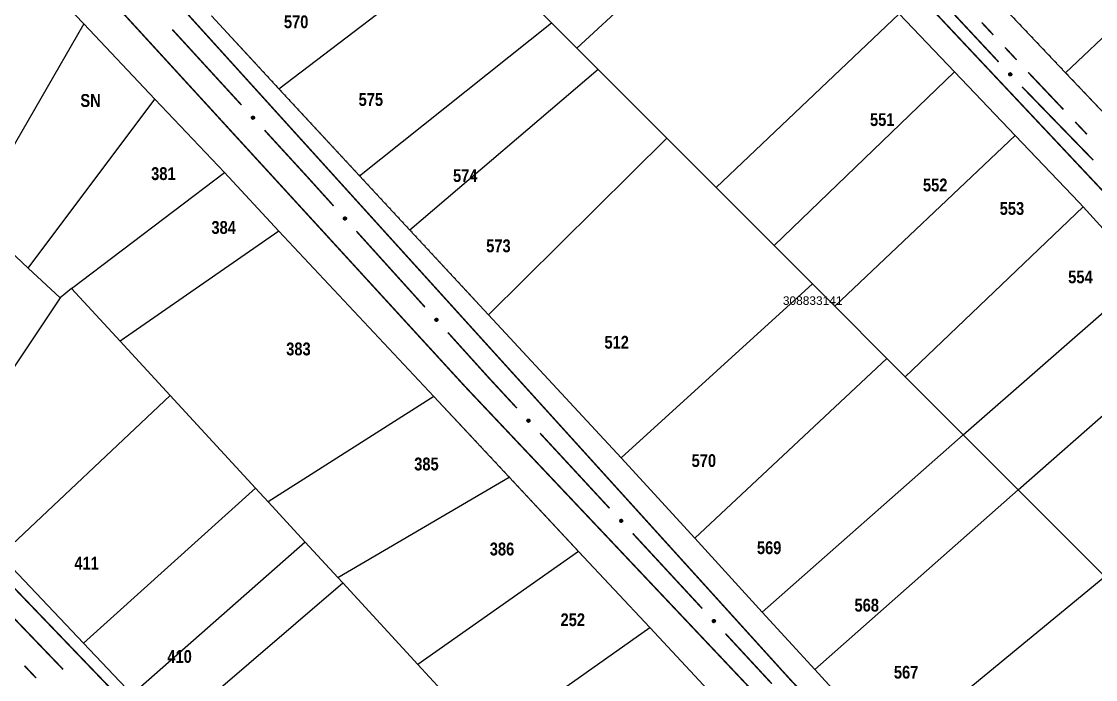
# Model space of a CAD drawing. Extents: x 201549 to 203722, y 4857623 to 4859778.
# Drawn here: x 202476.3 to 202602.3, y 4858982.7 to 4859059.8 of the extents above; entities that cross this region are included whole.
import ezdxf
from ezdxf.enums import TextEntityAlignment as Align

# ---------------------------------------------------------------- set-up
doc = ezdxf.new("R2010")
doc.units = 0
doc.header["$LTSCALE"] = 1.5
doc.header["$MEASUREMENT"] = 0
for name, color, linetype in [('CD-MALHA-LOTES', 40, 'CONTINUOUS'), ('CD_TXT_QUADRA', 1, 'CONTINUOUS'), ('RU-QUADRAS', 6, 'CONTINUOUS'), ('SV-EIXO-RUA-N-PAV', 6, 'CONTINUOUS'), ('SV-RUA-NAO-PAV-S-GUIA-C-GUIA', 7, 'CONTINUOUS'), ('Th_NmrPort', 1, 'CONTINUOUS')]:
    doc.layers.add(name, color=color, linetype=linetype)
doc.styles.add('MONOTXT', font='ARIAL.TTF', dxfattribs={"height": 0.2})
doc.styles.get("Standard").update_dxf_attribs({"font": 'swisscbo.ttf'})

msp = doc.modelspace()

# ---------------------------------------------------------------- linework, layer by layer
at = {"layer": 'CD-MALHA-LOTES', "linetype": 'Continuous'}
for p, q in [((202462.67, 4859081.64), (202483.6, 4859059.55)), ((202541.42, 4859056.71), (202563.53, 4859077.15)), ((202598.74, 4859053.83), (202617.17, 4859071.29)), ((202506.49, 4859051.96), (202529.01, 4859069.11)), ((202538.46, 4859059.67), (202529.01, 4859069.11)), ((202590.17, 4859062.86), (202598.74, 4859053.83)), ((202498.58, 4859060.49), (202506.49, 4859051.96)), ((202557.75, 4859040.38), (202579.22, 4859060.73)), ((202585.7, 4859053.95), (202579.22, 4859060.73)), ((202483.6, 4859059.55), (202472.3, 4859040.05)), ((202491.95, 4859050.74), (202483.6, 4859059.55)), ((202515.95, 4859041.76), (202538.46, 4859059.67)), ((202538.46, 4859059.67), (202541.42, 4859056.71)), ((202541.42, 4859056.71), (202543.94, 4859054.19)), ((202543.94, 4859054.19), (202521.85, 4859035.39)), ((202543.94, 4859054.19), (202551.97, 4859046.16)), ((202564.57, 4859033.57), (202585.7, 4859053.95)), ((202592.83, 4859046.49), (202585.7, 4859053.95)), ((202598.74, 4859053.83), (202606.52, 4859045.63)), ((202506.49, 4859051.96), (202515.95, 4859041.76)), ((202477.1, 4859030.95), (202491.95, 4859050.74)), ((202500.11, 4859042.12), (202491.95, 4859050.74)), ((202551.97, 4859046.16), (202531.07, 4859025.46)), ((202557.75, 4859040.38), (202551.97, 4859046.16)), ((202592.83, 4859046.49), (202571.69, 4859026.46)), ((202600.33, 4859038.63), (202592.83, 4859046.49)), ((202482.18, 4859028.56), (202500.11, 4859042.12)), ((202506.5, 4859035.27), (202500.11, 4859042.12)), ((202521.85, 4859035.39), (202515.95, 4859041.76)), ((202564.57, 4859033.57), (202557.75, 4859040.38)), ((202600.79, 4859038.12), (202600.33, 4859038.63)), ((202579.95, 4859018.2), (202600.79, 4859038.12)), ((202608.09, 4859030.08), (202600.79, 4859038.12)), ((202470.56, 4859037.05), (202477.1, 4859030.95)), ((202506.5, 4859035.27), (202487.87, 4859022.38)), ((202524.65, 4859015.89), (202506.5, 4859035.27)), ((202521.85, 4859035.39), (202531.07, 4859025.46)), ((202569.05, 4859029.09), (202564.57, 4859033.57)), ((202477.1, 4859030.95), (202480.84, 4859027.47)), ((202586.75, 4859011.4), (202608.09, 4859030.08)), ((202482.18, 4859028.56), (202480.84, 4859027.47)), ((202487.87, 4859022.38), (202482.18, 4859028.56)), ((202546.62, 4859008.71), (202569.05, 4859029.09)), ((202569.05, 4859029.09), (202571.69, 4859026.46)), ((202480.84, 4859027.47), (202466.62, 4859006.17)), ((202571.69, 4859026.46), (202577.8, 4859020.35)), ((202531.07, 4859025.46), (202546.62, 4859008.71)), ((202593.2, 4859004.96), (202614.13, 4859023.42)), ((202493.73, 4859016.03), (202487.87, 4859022.38)), ((202577.8, 4859020.35), (202555.26, 4858999.28)), ((202579.95, 4859018.2), (202577.8, 4859020.35)), ((202586.75, 4859011.4), (202579.95, 4859018.2)), ((202493.73, 4859016.03), (202473.85, 4858997.27)), ((202503.76, 4859005.15), (202493.73, 4859016.03)), ((202524.65, 4859015.89), (202505.24, 4859003.54)), ((202533.5, 4859006.44), (202524.65, 4859015.89)), ((202586.75, 4859011.4), (202563.18, 4858990.64)), ((202593.2, 4859004.96), (202586.75, 4859011.4)), ((202555.26, 4858999.28), (202546.62, 4859008.71)), ((202513.4, 4858994.68), (202533.5, 4859006.44)), ((202541.63, 4858997.74), (202533.5, 4859006.44)), ((202483.57, 4858986.99), (202503.76, 4859005.15)), ((202503.76, 4859005.15), (202505.24, 4859003.54)), ((202593.2, 4859004.96), (202569.34, 4858983.92)), ((202603.34, 4858994.82), (202593.2, 4859004.96)), ((202505.24, 4859003.54), (202509.56, 4858998.84)), ((202509.56, 4858998.84), (202489.28, 4858980.97)), ((202509.56, 4858998.84), (202513.4, 4858994.68)), ((202555.26, 4858999.28), (202563.18, 4858990.64)), ((202473.85, 4858997.27), (202483.57, 4858986.99)), ((202541.63, 4858997.74), (202522.8, 4858984.48)), ((202549.98, 4858988.82), (202541.63, 4858997.74)), ((202513.98, 4858994.05), (202513.4, 4858994.68)), ((202578.26, 4858974.18), (202603.34, 4858994.82)), ((202493.49, 4858976.52), (202513.98, 4858994.05)), ((202513.98, 4858994.05), (202522.8, 4858984.48)), ((202563.18, 4858990.64), (202569.34, 4858983.92)), ((202531.07, 4858975.5), (202549.98, 4858988.82)), ((202557.35, 4858980.94), (202549.98, 4858988.82)), ((202489.28, 4858980.97), (202483.57, 4858986.99)), ((202522.8, 4858984.48), (202525.5, 4858981.54)), ((202569.34, 4858983.92), (202578.26, 4858974.18))]:
    msp.add_line(p, q, dxfattribs=at)
at = {"layer": 'RU-QUADRAS', "linetype": 'Continuous'}
for points in [[(202334.2, 4859336.31, 0.01, 0.01, 0), (202359.63, 4859380.78, 0.01, 0.01, 0), (202431.07, 4859305.95, 0.01, 0.01, 0), (202473.24, 4859258.37, 0.01, 0.01, 0), (202504.96, 4859225.34, 0.01, 0.01, 0), (202609.09, 4859113.89, 0.01, 0.01, 0), (202649.91, 4859068.53, 0.01, 0.01, 0), (202690.97, 4859026.08, 0.01, 0.01, 0), (202707.86, 4859007.86, 0.01, 0.01, 0), (202732.76, 4858982.37, 0.01, 0.01, 0), (202786.51, 4858923.72, 0.01, 0.01, 0), (202817.55, 4858891.17, 0.01, 0.01, 0), (202785.28, 4858854.63, 0.01, 0.01, 0), (202645.57, 4859005.19, 0.01, 0.01, 0), (202637.52, 4859012.98, 0.01, 0.01, 0), (202489.97, 4859168.83, 0.01, 0.01, 0), (202473.82, 4859188.57, 0.01, 0.01, 0.0163932161), (202447.13, 4859214.72, 0.01, 0.01, -0.0030039758)], [(202468.8, 4859092.61, 0.01, 0.01, 0), (202500.11, 4859143.6, 0.01, 0.01, 0), (202600.33, 4859038.63, 0.01, 0.01, 0.0105492259), (202647.28, 4858987.91, 0.01, 0.01, 0), (202662.7, 4858970.25, 0.01, 0.01, 0), (202632.19, 4858914.85, 0.01, 0.01, 0.0042954678)], [(202437.96, 4859037.71, 0.01, 0.01, 0), (202462.67, 4859081.64, 0.01, 0.01, -0.0032017809), (202565.73, 4858971.96, 0.01, 0.01, 0), (202613.08, 4858922.42, 0.01, 0.01, 0), (202627.11, 4858907.06, 0.01, 0.01, 0), (202601.55, 4858862.13, 0.01, 0.01, 0), (202548.81, 4858918.26, 0.01, 0.01, 0), (202532.09, 4858937.1, 0.01, 0.01, -0.0181914684), (202505.27, 4858964.09, 0.01, 0.01, 0), (202473.85, 4858997.27, 0.01, 0.01, 0), (202458.48, 4859016.19, 0.01, 0.01, 0)]]:
    msp.add_lwpolyline(points, format="xyseb", close=True, dxfattribs=at)
at = {"layer": 'SV-EIXO-RUA-N-PAV', "const_width": 0.18}
for points in [[(202590.887727, 4859055.096158), (202582.695798, 4859063.864983)], [(202493.990651, 4859058.887482), (202502.102357, 4859050.044393)], [(202601.993831, 4859043.579231), (202593.632403, 4859052.186584)], [(202504.806259, 4859047.096696), (202509.538087, 4859041.938227)], [(202509.538087, 4859041.938227), (202509.943014, 4859041.496791)], [(202509.943014, 4859041.496791), (202512.894042, 4859038.231824)], [(202515.576201, 4859035.264329), (202523.622677, 4859026.361845)], [(202526.304835, 4859023.39435), (202530.998613, 4859018.201235)], [(202530.998613, 4859018.201235), (202531.064092, 4859018.12879)], [(202531.064092, 4859018.12879), (202534.394787, 4859014.531639)], [(202537.112419, 4859011.596596), (202545.265316, 4859002.791468)], [(202547.982948, 4858999.856426), (202556.135844, 4858991.051298)], [(202472.861176, 4858992.5757), (202481.17848, 4858983.925703)], [(202558.853476, 4858988.116255), (202564.28874, 4858982.246169)]]:
    msp.add_lwpolyline(points, dxfattribs=at)
at = {"layer": 'SV-EIXO-RUA-N-PAV'}
for points in [[(202592.270694, 4859053.454547), (202592.221795, 4859053.455517), (202592.179968, 4859053.466349), (202592.147682, 4859053.485425), (202592.123547, 4859053.509722), (202592.101655, 4859053.537359), (202592.085732, 4859053.570093), (202592.076106, 4859053.610338), (202592.076735, 4859053.659397), (202592.090648, 4859053.701516), (202592.107656, 4859053.73417), (202592.131542, 4859053.760795), (202592.158746, 4859053.781611), (202592.193295, 4859053.797027), (202592.234175, 4859053.806384), (202592.283491, 4859053.804558), (202592.324425, 4859053.793657), (202592.355169, 4859053.774386), (202592.381784, 4859053.750203), (202592.403795, 4859053.72172), (202592.419241, 4859053.689498), (202592.428587, 4859053.648321), (202592.42614, 4859053.59967), (202592.415734, 4859053.558719), (202592.396899, 4859053.527713), (202592.372501, 4859053.502046), (202592.345048, 4859053.479752), (202592.31281, 4859053.462376), (202592.270694, 4859053.454547)], [(202503.438304, 4859048.750838), (202503.487192, 4859048.749423), (202503.52892, 4859048.738209), (202503.561031, 4859048.71884), (202503.584943, 4859048.694325), (202503.606582, 4859048.666489), (202503.622206, 4859048.633612), (202503.631465, 4859048.59328), (202503.63039, 4859048.544229), (202503.616093, 4859048.502238), (202503.598788, 4859048.469741), (202503.574661, 4859048.443335), (202503.547268, 4859048.422767), (202503.51258, 4859048.407666), (202503.471616, 4859048.398682), (202503.42232, 4859048.400957), (202503.381487, 4859048.412231), (202503.35092, 4859048.431782), (202503.324526, 4859048.456206), (202503.302775, 4859048.484888), (202503.287624, 4859048.51725), (202503.278652, 4859048.55851), (202503.281543, 4859048.607136), (202503.292322, 4859048.647991), (202503.311438, 4859048.678824), (202503.336069, 4859048.704268), (202503.363724, 4859048.726311), (202503.396119, 4859048.743393), (202503.438304, 4859048.750838)], [(202514.220444, 4859036.928483), (202514.26932, 4859036.926708), (202514.310964, 4859036.915188), (202514.342931, 4859036.895583), (202514.366663, 4859036.870893), (202514.388096, 4859036.842899), (202514.403479, 4859036.809908), (202514.412441, 4859036.76951), (202514.411005, 4859036.720468), (202514.3964, 4859036.678583), (202514.378857, 4859036.646214), (202514.354536, 4859036.619986), (202514.326992, 4859036.59962), (202514.292194, 4859036.584775), (202514.251166, 4859036.576092), (202514.201887, 4859036.57873), (202514.161138, 4859036.590303), (202514.130716, 4859036.610078), (202514.104502, 4859036.634695), (202514.082963, 4859036.663537), (202514.06805, 4859036.696009), (202514.059382, 4859036.737334), (202514.06263, 4859036.785938), (202514.073709, 4859036.826712), (202514.093051, 4859036.857404), (202514.117869, 4859036.882666), (202514.145685, 4859036.904505), (202514.178205, 4859036.921348), (202514.220444, 4859036.928483)], [(202524.949078, 4859025.058504), (202524.997954, 4859025.056729), (202525.039598, 4859025.04521), (202525.071566, 4859025.025605), (202525.095297, 4859025.000914), (202525.116731, 4859024.97292), (202525.132114, 4859024.939929), (202525.141076, 4859024.899531), (202525.13964, 4859024.850489), (202525.125035, 4859024.808604), (202525.107491, 4859024.776235), (202525.08317, 4859024.750007), (202525.055627, 4859024.729641), (202525.020829, 4859024.714796), (202524.979801, 4859024.706113), (202524.930522, 4859024.708751), (202524.889773, 4859024.720324), (202524.85935, 4859024.740099), (202524.833137, 4859024.764716), (202524.811598, 4859024.793558), (202524.796684, 4859024.82603), (202524.788017, 4859024.867355), (202524.791264, 4859024.915959), (202524.802344, 4859024.956733), (202524.821686, 4859024.987425), (202524.846503, 4859025.012687), (202524.874319, 4859025.034526), (202524.906839, 4859025.051369), (202524.949078, 4859025.058504)], [(202535.736758, 4859013.244335), (202535.785652, 4859013.243147), (202535.827431, 4859013.232129), (202535.859632, 4859013.21291), (202535.883659, 4859013.188507), (202535.905428, 4859013.160772), (202535.921206, 4859013.127968), (202535.930653, 4859013.08768), (202535.929806, 4859013.038625), (202535.915706, 4859012.996568), (202535.898552, 4859012.96399), (202535.874549, 4859012.937471), (202535.847252, 4859012.916776), (202535.812635, 4859012.901513), (202535.771714, 4859012.892338), (202535.722407, 4859012.894383), (202535.681522, 4859012.905466), (202535.650864, 4859012.924874), (202535.624356, 4859012.949175), (202535.602472, 4859012.977755), (202535.587169, 4859013.010046), (202535.578006, 4859013.051264), (202535.580669, 4859013.099903), (202535.591258, 4859013.140807), (202535.61023, 4859013.17173), (202535.634741, 4859013.197288), (202535.662293, 4859013.21946), (202535.694608, 4859013.236693), (202535.736758, 4859013.244335)], [(202546.607287, 4859001.504164), (202546.656181, 4859001.502977), (202546.69796, 4859001.491958), (202546.730161, 4859001.472739), (202546.754188, 4859001.448336), (202546.775956, 4859001.420601), (202546.791734, 4859001.387797), (202546.801181, 4859001.34751), (202546.800335, 4859001.298454), (202546.786234, 4859001.256397), (202546.769081, 4859001.223819), (202546.745077, 4859001.197301), (202546.71778, 4859001.176605), (202546.683164, 4859001.161343), (202546.642242, 4859001.152168), (202546.592935, 4859001.154213), (202546.55205, 4859001.165296), (202546.521392, 4859001.184703), (202546.494885, 4859001.209004), (202546.473, 4859001.237585), (202546.457698, 4859001.269875), (202546.448534, 4859001.311093), (202546.451198, 4859001.359732), (202546.461786, 4859001.400636), (202546.480758, 4859001.431559), (202546.50527, 4859001.457117), (202546.532821, 4859001.479289), (202546.565137, 4859001.496522), (202546.607287, 4859001.504164)], [(202557.477815, 4858989.763993), (202557.526709, 4858989.762806), (202557.568488, 4858989.751788), (202557.600689, 4858989.732568), (202557.624716, 4858989.708165), (202557.646484, 4858989.680431), (202557.662263, 4858989.647627), (202557.67171, 4858989.607339), (202557.670863, 4858989.558283), (202557.656763, 4858989.516226), (202557.639609, 4858989.483649), (202557.615606, 4858989.45713), (202557.588309, 4858989.436434), (202557.553692, 4858989.421172), (202557.512771, 4858989.411997), (202557.463464, 4858989.414042), (202557.422579, 4858989.425125), (202557.391921, 4858989.444533), (202557.365413, 4858989.468833), (202557.343529, 4858989.497414), (202557.328226, 4858989.529704), (202557.319063, 4858989.570922), (202557.321726, 4858989.619561), (202557.332315, 4858989.660466), (202557.351287, 4858989.691388), (202557.375798, 4858989.716946), (202557.40335, 4858989.739118), (202557.435665, 4858989.756351), (202557.477815, 4858989.763993)]]:
    msp.add_lwpolyline(points, close=True, dxfattribs=at)
for points in [[(202592.270694, 4859053.454547), (202592.076106, 4859053.610338)], [(202592.31281, 4859053.462376), (202592.076735, 4859053.659397)], [(202592.292492, 4859053.460303), (202592.080201, 4859053.633576)], [(202592.221795, 4859053.455517), (202592.085732, 4859053.570093)], [(202592.24408, 4859053.456157), (202592.086275, 4859053.585099)], [(202592.325803, 4859053.474617), (202592.086498, 4859053.676806)], [(202592.345048, 4859053.479752), (202592.090648, 4859053.701516)], [(202592.197925, 4859053.461589), (202592.100458, 4859053.54793)], [(202592.355389, 4859053.492919), (202592.101245, 4859053.712991)], [(202592.179968, 4859053.466349), (202592.101655, 4859053.537359)], [(202592.372501, 4859053.502046), (202592.107656, 4859053.73417)], [(202592.383242, 4859053.517073), (202592.122709, 4859053.747981)], [(202592.396899, 4859053.527713), (202592.131542, 4859053.760795)], [(202592.404509, 4859053.546277), (202592.147571, 4859053.76934)], [(202592.415734, 4859053.558719), (202592.158746, 4859053.781611)], [(202592.420187, 4859053.581465), (202592.180016, 4859053.78658)], [(202592.42614, 4859053.59967), (202592.193295, 4859053.797027)], [(202592.423625, 4859053.625757), (202592.216187, 4859053.799831)], [(202592.428587, 4859053.648321), (202592.234175, 4859053.806384)], [(202592.418416, 4859053.671309), (202592.264468, 4859053.800119)], [(202592.419241, 4859053.689498), (202592.283491, 4859053.804558)], [(202592.408091, 4859053.708346), (202592.308695, 4859053.794753)], [(202592.403795, 4859053.72172), (202592.324425, 4859053.793657)], [(202503.278652, 4859048.55851), (202503.471616, 4859048.398682)], [(202503.281543, 4859048.607136), (202503.51258, 4859048.407666)], [(202503.283821, 4859048.581028), (202503.489663, 4859048.405072)], [(202503.287624, 4859048.51725), (202503.42232, 4859048.400957)], [(202503.287661, 4859048.625287), (202503.525954, 4859048.417993)], [(202503.288614, 4859048.53543), (202503.441382, 4859048.405223)], [(202503.292322, 4859048.647991), (202503.547268, 4859048.422767)], [(202503.298601, 4859048.498301), (202503.397206, 4859048.410992)], [(202503.302775, 4859048.484888), (202503.381487, 4859048.412231)], [(202503.303659, 4859048.66033), (202503.558555, 4859048.434936)], [(202503.311438, 4859048.678824), (202503.574661, 4859048.443335)], [(202503.325192, 4859048.68934), (202503.58361, 4859048.456068)], [(202503.336069, 4859048.704268), (202503.598788, 4859048.469741)], [(202503.353264, 4859048.713239), (202503.605392, 4859048.490861)], [(202503.363724, 4859048.726311), (202503.616093, 4859048.502238)], [(202503.383015, 4859048.731271), (202503.620468, 4859048.52691)], [(202503.396119, 4859048.743393), (202503.63039, 4859048.544229)], [(202503.416455, 4859048.74528), (202503.627159, 4859048.57008)], [(202503.438304, 4859048.750838), (202503.631465, 4859048.59328)], [(202503.464903, 4859048.748985), (202503.621526, 4859048.618611)], [(202503.487192, 4859048.749423), (202503.622206, 4859048.633612)], [(202503.511007, 4859048.743133), (202503.607683, 4859048.655907)], [(202503.52892, 4859048.738209), (202503.606582, 4859048.666489)], [(202514.059382, 4859036.737334), (202514.251166, 4859036.576092)], [(202514.06263, 4859036.785938), (202514.292194, 4859036.584775)], [(202514.064716, 4859036.759813), (202514.269259, 4859036.582349)], [(202514.06805, 4859036.696009), (202514.201887, 4859036.57873)], [(202514.068882, 4859036.804043), (202514.305644, 4859036.595002)], [(202514.069174, 4859036.714182), (202514.22098, 4859036.582855)], [(202514.073709, 4859036.826712), (202514.326992, 4859036.59962)], [(202514.078888, 4859036.67698), (202514.176848, 4859036.588948)], [(202514.082963, 4859036.663537), (202514.161138, 4859036.590303)], [(202514.085137, 4859036.838968), (202514.338368, 4859036.611705)], [(202514.093051, 4859036.857404), (202514.354536, 4859036.619986)], [(202514.106882, 4859036.867818), (202514.363579, 4859036.632652)], [(202514.117869, 4859036.882666), (202514.378857, 4859036.646214)], [(202514.135129, 4859036.89151), (202514.385616, 4859036.667285)], [(202514.145685, 4859036.904505), (202514.3964, 4859036.678583)], [(202514.165011, 4859036.909323), (202514.400956, 4859036.703222)], [(202514.178205, 4859036.921348), (202514.411005, 4859036.720468)], [(202514.198554, 4859036.923086), (202514.407964, 4859036.746342)], [(202514.220444, 4859036.928483), (202514.412441, 4859036.76951)], [(202514.247027, 4859036.926434), (202514.402689, 4859036.794913)], [(202514.26932, 4859036.926708), (202514.403479, 4859036.809908)], [(202514.293087, 4859036.920244), (202514.38912, 4859036.83231)], [(202514.310964, 4859036.915188), (202514.388096, 4859036.842899)], [(202524.788017, 4859024.867355), (202524.979801, 4859024.706113)], [(202524.791264, 4859024.915959), (202525.020829, 4859024.714796)], [(202524.79335, 4859024.889834), (202524.997894, 4859024.71237)], [(202524.796684, 4859024.82603), (202524.930522, 4859024.708751)], [(202524.797516, 4859024.934064), (202525.034278, 4859024.725024)], [(202524.797808, 4859024.844203), (202524.949615, 4859024.712876)], [(202524.802344, 4859024.956733), (202525.055627, 4859024.729641)], [(202524.807522, 4859024.807001), (202524.905482, 4859024.718969)], [(202524.811598, 4859024.793558), (202524.889773, 4859024.720324)], [(202524.813772, 4859024.968989), (202525.067003, 4859024.741727)], [(202524.821686, 4859024.987425), (202525.08317, 4859024.750007)], [(202524.835517, 4859024.997839), (202525.092213, 4859024.762673)], [(202524.846503, 4859025.012687), (202525.107491, 4859024.776235)], [(202524.863764, 4859025.021531), (202525.11425, 4859024.797306)], [(202524.874319, 4859025.034526), (202525.125035, 4859024.808604)], [(202524.893646, 4859025.039344), (202525.129591, 4859024.833243)], [(202524.906839, 4859025.051369), (202525.13964, 4859024.850489)], [(202524.927188, 4859025.053107), (202525.136599, 4859024.876363)], [(202524.949078, 4859025.058504), (202525.141076, 4859024.899531)], [(202524.975662, 4859025.056456), (202525.131323, 4859024.924934)], [(202524.997954, 4859025.056729), (202525.132114, 4859024.939929)], [(202525.021722, 4859025.050265), (202525.117754, 4859024.962331)], [(202525.039598, 4859025.04521), (202525.116731, 4859024.97292)], [(202535.61023, 4859013.17173), (202535.874549, 4859012.937471)], [(202535.623934, 4859013.182309), (202535.883439, 4859012.950246)], [(202535.634741, 4859013.197288), (202535.898552, 4859012.96399)], [(202535.651894, 4859013.206339), (202535.905058, 4859012.985141)], [(202535.662293, 4859013.21946), (202535.915706, 4859012.996568)], [(202535.68156, 4859013.224509), (202535.919965, 4859013.021259)], [(202535.694608, 4859013.236693), (202535.929806, 4859013.038625)], [(202535.714935, 4859013.238675), (202535.926455, 4859013.06446)], [(202535.736758, 4859013.244335), (202535.930653, 4859013.08768)], [(202535.763365, 4859013.242606), (202535.920595, 4859013.112965)], [(202535.785652, 4859013.243147), (202535.921206, 4859013.127968)], [(202535.809496, 4859013.236969), (202535.906578, 4859013.150196)], [(202535.827431, 4859013.232129), (202535.905428, 4859013.160772)], [(202535.578006, 4859013.051264), (202535.771714, 4859012.892338)], [(202535.580669, 4859013.099903), (202535.812635, 4859012.901513)], [(202535.583069, 4859013.073805), (202535.789731, 4859012.898812)], [(202535.586703, 4859013.118082), (202535.82596, 4859012.911902)], [(202535.587169, 4859013.010046), (202535.722407, 4859012.894383)], [(202535.588075, 4859013.028231), (202535.741449, 4859012.898738)], [(202535.591258, 4859013.140807), (202535.847252, 4859012.916776)], [(202535.598236, 4859012.991148), (202535.697246, 4859012.9043)], [(202535.602472, 4859012.977755), (202535.681522, 4859012.905466)], [(202535.602537, 4859013.153199), (202535.858482, 4859012.928997)], [(202546.448534, 4859001.311093), (202546.642242, 4859001.152168)], [(202546.451198, 4859001.359732), (202546.683164, 4859001.161343)], [(202546.453597, 4859001.333635), (202546.660259, 4859001.158641)], [(202546.457231, 4859001.377911), (202546.696489, 4859001.171731)], [(202546.457698, 4859001.269875), (202546.592935, 4859001.154213)], [(202546.458603, 4859001.28806), (202546.611977, 4859001.158567)], [(202546.461786, 4859001.400636), (202546.71778, 4859001.176605)], [(202546.468764, 4859001.250977), (202546.567775, 4859001.164129)], [(202546.473, 4859001.237585), (202546.55205, 4859001.165296)], [(202546.473066, 4859001.413029), (202546.72901, 4859001.188827)], [(202546.480758, 4859001.431559), (202546.745077, 4859001.197301)], [(202546.494462, 4859001.442138), (202546.753967, 4859001.210075)], [(202546.50527, 4859001.457117), (202546.769081, 4859001.223819)], [(202546.522423, 4859001.466168), (202546.775586, 4859001.24497)], [(202546.532821, 4859001.479289), (202546.786234, 4859001.256397)], [(202546.552089, 4859001.484339), (202546.790494, 4859001.281088)], [(202546.565137, 4859001.496522), (202546.800335, 4859001.298454)], [(202546.585463, 4859001.498504), (202546.796983, 4859001.32429)], [(202546.607287, 4859001.504164), (202546.801181, 4859001.34751)], [(202546.633893, 4859001.502435), (202546.791124, 4859001.372794)], [(202546.656181, 4859001.502977), (202546.791734, 4859001.387797)], [(202546.680024, 4859001.496798), (202546.777107, 4859001.410025)], [(202546.69796, 4859001.491958), (202546.775956, 4859001.420601)], [(202557.319063, 4858989.570922), (202557.512771, 4858989.411997)], [(202557.321726, 4858989.619561), (202557.553692, 4858989.421172)], [(202557.324126, 4858989.593464), (202557.530788, 4858989.41847)], [(202557.32776, 4858989.63774), (202557.567017, 4858989.431561)], [(202557.328226, 4858989.529704), (202557.463464, 4858989.414042)], [(202557.329132, 4858989.547889), (202557.482506, 4858989.418396)], [(202557.332315, 4858989.660466), (202557.588309, 4858989.436434)], [(202557.339293, 4858989.510806), (202557.438303, 4858989.423959)], [(202557.343529, 4858989.497414), (202557.422579, 4858989.425125)], [(202557.343594, 4858989.672858), (202557.599539, 4858989.448656)], [(202557.351287, 4858989.691388), (202557.615606, 4858989.45713)], [(202557.364991, 4858989.701968), (202557.624496, 4858989.469904)], [(202557.375798, 4858989.716946), (202557.639609, 4858989.483649)], [(202557.392951, 4858989.725997), (202557.646115, 4858989.504799)], [(202557.40335, 4858989.739118), (202557.656763, 4858989.516226)], [(202557.422617, 4858989.744168), (202557.661022, 4858989.540918)], [(202557.435665, 4858989.756351), (202557.670863, 4858989.558283)], [(202557.455992, 4858989.758333), (202557.667512, 4858989.584119)], [(202557.477815, 4858989.763993), (202557.67171, 4858989.607339)], [(202557.504422, 4858989.762264), (202557.661652, 4858989.632623)], [(202557.526709, 4858989.762806), (202557.662263, 4858989.647627)], [(202557.550553, 4858989.756628), (202557.647635, 4858989.669854)], [(202557.568488, 4858989.751788), (202557.646484, 4858989.680431)]]:
    msp.add_lwpolyline(points, dxfattribs=at)
at = {"layer": 'SV-RUA-NAO-PAV-S-GUIA-C-GUIA', "const_width": 0.18}
for points in [[(202562.941004, 4859082.66053), (202604.391078, 4859038.618322), (202659.529009, 4858979.026607), (202666.010309, 4858972.340206), (202633.183113, 4858912.292304), (202566.487233, 4858982.692906), (202484.62429, 4859073.010118), (202475.664853, 4859082.054445), (202465.818401, 4859092.197855), (202499.428257, 4859147.011302), (202520.138836, 4859127.523868), (202551.266935, 4859095.064652)], [(202433, 4859037.690722), (202433.935014, 4859036.654921), (202509.595496, 4858957.925782), (202592.304101, 4858868.212825), (202602.670103, 4858857.195876), (202629.886598, 4858909.278351), (202608.946731, 4858931.808784), (202528.258488, 4859017.124877), (202468.775252, 4859082.006601), (202464.982116, 4859086.143989), (202462.963428, 4859088.189896), (202459.288264, 4859081.940719), (202446.494013, 4859060.185628)]]:
    msp.add_lwpolyline(points, close=True, dxfattribs=at)
for points in [[(202588.902925, 4859059.720287), (202590.268375, 4859058.258936)], [(202591.633825, 4859056.797585), (202592.999275, 4859055.336234)], [(202594.364725, 4859053.874883), (202594.62567, 4859053.595611)], [(202594.62567, 4859053.595611), (202598.492307, 4859049.520238)], [(202599.868876, 4859048.069356), (202601.245445, 4859046.618474)], [(202478.028064, 4858982.900189), (202476.654075, 4858984.353514)]]:
    msp.add_lwpolyline(points, dxfattribs=at)

# ---------------------------------------------------------------- texts
at = {"layer": 'CD_TXT_QUADRA', "color": 7, "linetype": 'Continuous', "style": 'MONOTXT'}
msp.add_text('308833141', height=1, dxfattribs=at).set_placement((202565.59, 4859026.63))
at = {"layer": 'Th_NmrPort', "color": 1}
for s, p in [('570', (202507.078554, 4859059.797271)), ('SN', (202483.208554, 4859050.577271)), ('575', (202515.838554, 4859050.687271)), ('551', (202575.808554, 4859048.337271)), ('381', (202491.508554, 4859042.007271)), ('574', (202526.908554, 4859041.777271)), ('552', (202582.018554, 4859040.677271)), ('553', (202591.018554, 4859037.927271)), ('384', (202498.578554, 4859035.697271)), ('573', (202530.798554, 4859033.547271)), ('554', (202599.048554, 4859029.907271)), ('383', (202507.348554, 4859021.467271)), ('512', (202544.668554, 4859022.247271)), ('385', (202522.358554, 4859007.987271)), ('570', (202554.888554, 4859008.387271)), ('386', (202531.218554, 4858998.027271)), ('569', (202562.548554, 4858998.177271)), ('411', (202482.508554, 4858996.367271)), ('568', (202573.988554, 4858991.447271)), ('252', (202539.518554, 4858989.737271)), ('410', (202493.408554, 4858985.437271)), ('567', (202578.608554, 4858983.587271))]:
    msp.add_text(s, height=1.5, dxfattribs=at).set_placement(p, align=Align.MIDDLE_LEFT)

doc.saveas('drawing.dxf')
